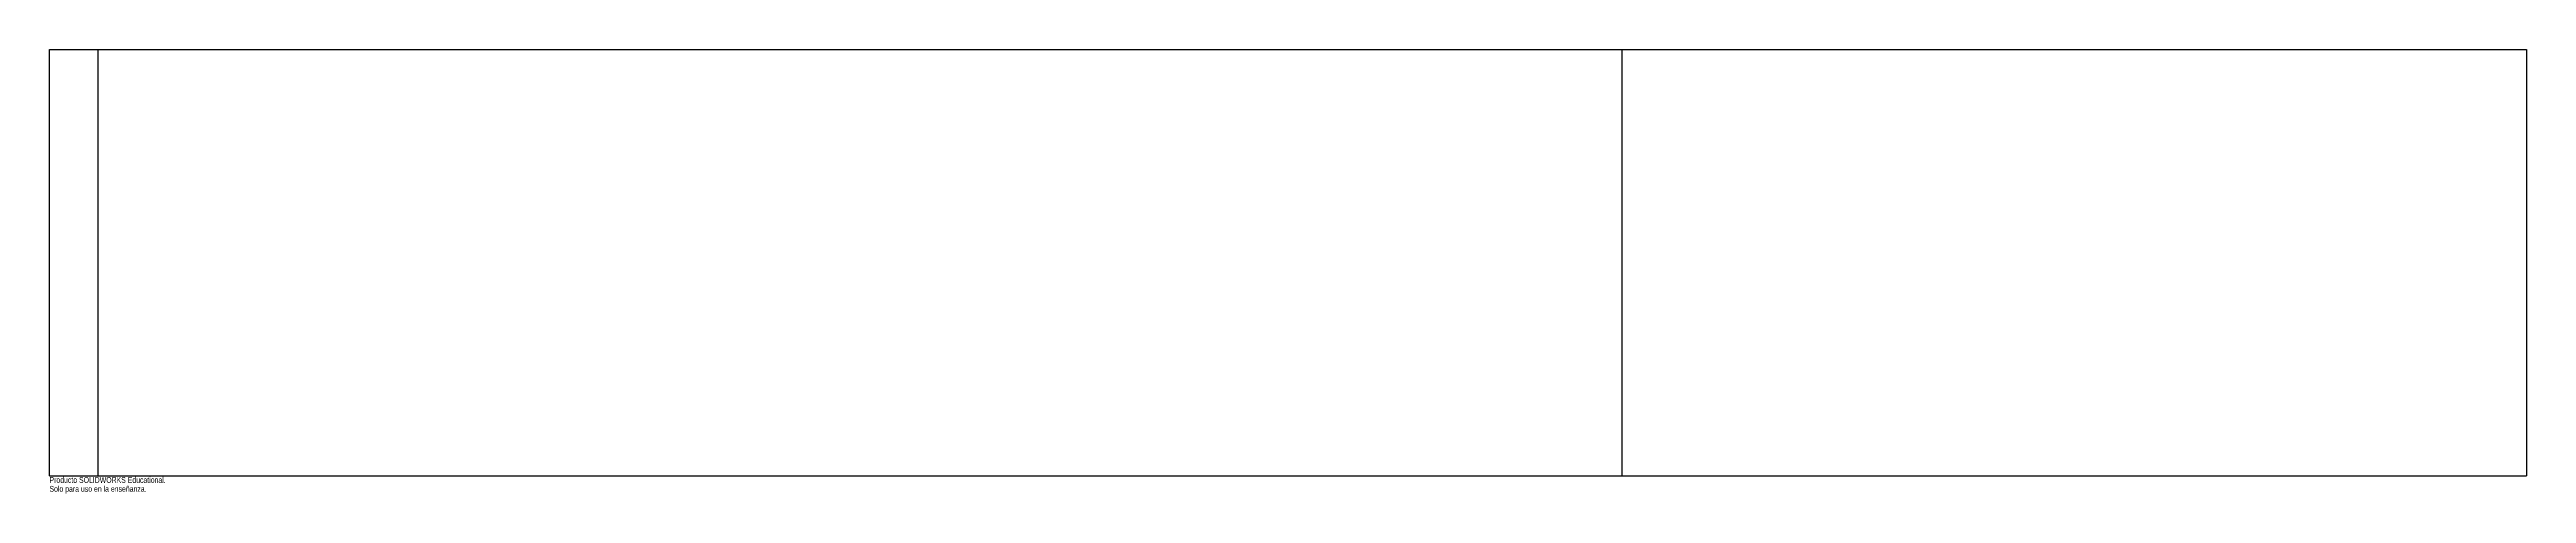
# Paper-space layout '_Inferior' of a CAD drawing. Header units: millimetres. Extents: x -129 to 74, y -1 to 35.
import ezdxf

# ---------------------------------------------------------------- set-up
doc = ezdxf.new("R2010")
doc.units = ezdxf.units.MM
doc.styles.add('SLDTEXTSTYLE0', font='TXT', dxfattribs={"width": 0.7})

psp = doc.layouts.new('_Inferior')

# ---------------------------------------------------------------- linework, layer by layer
at = {"color": 7, "linetype": 'Continuous', "lineweight": 25}
for p, q in [((-128.87, 35), (74.13, 35)), ((-128.87, 0), (-128.87, 35)), ((-124.87, 0), (-124.87, 35)), ((0, 35), (0, 0)), ((74.13, 35), (74.13, 0)), ((-128.87, 0), (74.13, 0))]:
    psp.add_line(p, q, dxfattribs=at)

# ---------------------------------------------------------------- texts
at = {"color": 7, "linetype": 'Continuous', "char_height": 0.4834, "attachment_point": 1, "style": 'SLDTEXTSTYLE0'}
for s, insert in [('Solo para uso en la enseñanza.', (-128.87, -0.83)), ('Producto SOLIDWORKS Educational.', (-128.87, -0.1))]:
    psp.add_mtext(s, dxfattribs=dict(at, insert=insert))

doc.saveas('drawing.dxf')
